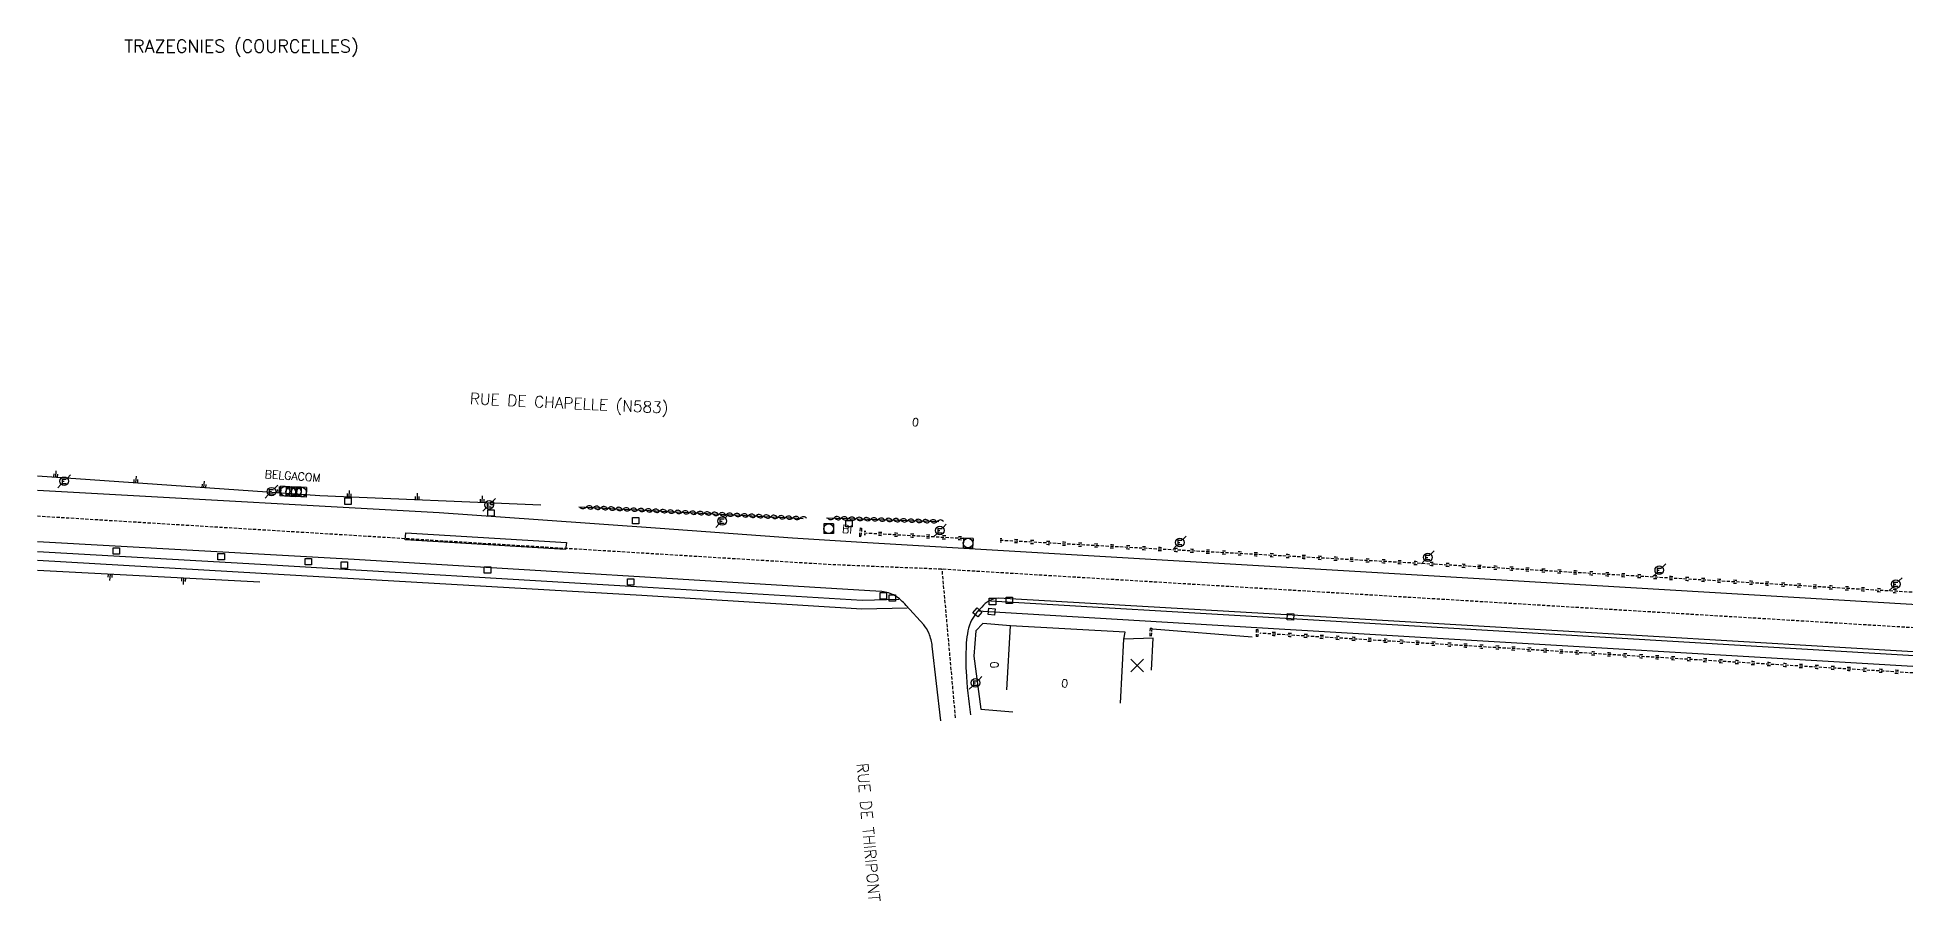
# Model space of a CAD drawing. Header units: millimetres. Extents: x 145000 to 146001, y 128000 to 129000.
# Drawn here: x 145000 to 145291.9, y 128379.4 to 128514.3 of the extents above; entities that cross this region are included whole.
import ezdxf
from ezdxf.enums import TextEntityAlignment as Align

# ---------------------------------------------------------------- set-up
doc = ezdxf.new("R2010")
doc.units = ezdxf.units.MM
doc.linetypes.add('DASHED', pattern=[0.75, 0.5, -0.25])
doc.layers.get('0').update_dxf_attribs({"linetype": 'CONTINUOUS'})
for name, color, linetype in [('W0001', 6, 'DASHED'), ('W0008', 7, 'CONTINUOUS'), ('W0100', 7, 'CONTINUOUS'), ('W0112', 1, 'DASHED'), ('W0211', 2, 'CONTINUOUS'), ('W0220', 5, 'DASHED'), ('W0310', 3, 'CONTINUOUS'), ('W0420', 7, 'CONTINUOUS'), ('W0471', 7, 'CONTINUOUS'), ('W0980', 7, 'CONTINUOUS'), ('W0984', 7, 'CONTINUOUS'), ('W0989', 7, 'CONTINUOUS'), ('W0991', 7, 'CONTINUOUS'), ('W1102', 7, 'CONTINUOUS')]:
    doc.layers.add(name, color=color, linetype=linetype)
doc.styles.get("Standard").update_dxf_attribs({"font": 'romans.shx', "width": 0.85})

# ---------------------------------------------------------------- blocks, each defined once
blk = doc.blocks.new('t112o')
at = {"color": 0, "linetype": 'Continuous'}
for p, q in [((-0.5, 0.5), (0.5, 0.5)), ((-0.5, -0.5), (-0.5, 0.5)), ((0.5, 0.5), (0.5, -0.5)), ((0.5, -0.5), (-0.5, -0.5))]:
    blk.add_line(p, q, dxfattribs=at)
blk = doc.blocks.new('T471')
for p, q in [((-0.333334, 0.333334), (-0.333334, -0.333334)), ((-0.333334, 0.333334), (0.333334, 0.333334)), ((-0.333334, 0), (0, 0)), ((0.500001, 0.500001), (1.000002, 1.000002)), ((-0.500001, -0.500001), (-1.000002, -1.000002)), ((-0.333334, -0.333334), (0.333334, -0.333334))]:
    blk.add_line(p, q)
blk.add_ellipse((0, 0), major_axis=(0.471405, 0.471405), ratio=1, start_param=5.4977871438, end_param=11.780972451)
blk = doc.blocks.new('T420')
for p, q in [((0.75, 0.75), (-0.75, 0.75)), ((-0.75, 0.75), (-0.75, -0.75)), ((0.75, 0.75), (0.75, -0.75)), ((0.75, -0.75), (-0.75, -0.75))]:
    blk.add_line(p, q)
blk.add_ellipse((0, 0), major_axis=(-0.53, 0.53), ratio=1, start_param=3.926991, end_param=10.210176)
blk = doc.blocks.new('t310o')
at = {"color": 0, "linetype": 'Continuous'}
for centre, start, end in [((-0.5, 0.38), 216.8699, 323.1304), ((0.5, -0.37), 36.8699, 143.1303)]:
    blk.add_arc(centre, 0.625, start, end, dxfattribs=at)
blk = doc.blocks.new('t991o')
at = {"color": 0, "linetype": 'Continuous'}
for p, q in [((-1, 1), (1, -1)), ((-1, -1), (1, 1))]:
    blk.add_line(p, q, dxfattribs=at)
blk = doc.blocks.new('t211o')
at = {"color": 0, "linetype": 'Continuous'}
for p, q in [((-0.29, 0.5), (-0.29, 0)), ((0, 1), (0, 0)), ((0.29, 0.5), (0.29, 0))]:
    blk.add_line(p, q, dxfattribs=at)

msp = doc.modelspace()

# ---------------------------------------------------------------- linework, layer by layer
at = {"layer": 'W0001', "flags": 128}
for points in [[(145000, 128439.55), (145124.02, 128431.98), (145141.35, 128431.27), (145338.76, 128419.37), (145415.07, 128414.85), (145487.03, 128410.86), (145592.93, 128405.18), (145656.2, 128401.76), (145733.6, 128398.65), (145752.51, 128397.95), (145780.87, 128396.45), (145800.4, 128395.42), (145826.87, 128394.02), (145839.65, 128393.27)], [(145143.45, 128408), (145142.13, 128422.72), (145141.35, 128431.27), (145141.35, 128431.27)]]:
    msp.add_lwpolyline(points, dxfattribs=at)
at = {"layer": 'W0008', "flags": 128}
for points in [[(145000, 128443.59), (145006.58, 128443.22), (145062.77, 128440.08), (145078.22, 128438.97), (145097.28, 128437.62), (145117.98, 128436.12), (145128.83, 128435.43), (145217.32, 128430.25), (145292.85, 128425.78), (145369.47, 128421.3), (145419.85, 128418.35), (145436.03, 128417.45), (145475.71, 128415.22, 0.1465), (145477.54, 128415.61, 0.1308), (145478.75, 128417.02, 0.1469), (145479.31, 128419.04), (145478.89, 128425.14), (145478.89, 128425.14)], [(145141.13, 128407.55), (145139.8, 128419.18, 0.073), (145139.3, 128421.2, 0.0812), (145138.47, 128422.52), (145135.72, 128425.58, 0.0769), (145133.99, 128427.08, 0.1187), (145131.91, 128427.73), (145130.06, 128427.83), (145049.48, 128432.77), (145000, 128435.52)], [(145730.17, 128389.89, 0.0465), (145729.73, 128391.61, 0.1306), (145728.62, 128393.22, 0.0892), (145726.81, 128394.03), (145712.15, 128394.88), (145658.09, 128397.89), (145636.62, 128399.08), (145584.34, 128401.89), (145486.95, 128407.14), (145438.96, 128409.71), (145410.29, 128411.35), (145357.47, 128414.48), (145308.05, 128417.43), (145195.13, 128424.09), (145150.18, 128426.72, 0.2063), (145147.55, 128425.31, 0.0953), (145145.78, 128422.92, 0.0891), (145145.12, 128419.28, 0.0232), (145145.09, 128415.29, 0.0222), (145145.78, 128408.45), (145145.78, 128408.45)]]:
    msp.add_lwpolyline(points, format="xyb", dxfattribs=at)
for points in [[(145057.56, 128436.93), (145082.67, 128435.42), (145082.53, 128434.3), (145057.46, 128435.81), (145057.56, 128436.93), (145057.56, 128436.93)], [(145000, 128433.98), (145034.86, 128432.02), (145094.51, 128428.47), (145128.87, 128426.37), (145134.56, 128426.52), (145134.56, 128426.52)], [(145135.88, 128425.15), (145128.81, 128425), (145094.45, 128427.11), (145034.97, 128430.57), (145000, 128432.57)], [(145148.9, 128426.3), (145195.02, 128423.57), (145308.08, 128416.88), (145357.66, 128413.9), (145410.37, 128410.81), (145439.05, 128409.16), (145487.07, 128406.58), (145584.41, 128401.35), (145636.42, 128398.59), (145658.11, 128397.38), (145728.62, 128393.22), (145728.62, 128393.22)], [(145729.73, 128391.61), (145711.79, 128392.6), (145658.13, 128395.65), (145636.22, 128396.86), (145584.34, 128399.66), (145527.44, 128402.74), (145487.24, 128404.86), (145438.96, 128407.41), (145410.42, 128409.09), (145357.5, 128412.23), (145308.03, 128415.12), (145194.87, 128421.81), (145146.89, 128424.66), (145146.89, 128424.66)]]:
    msp.add_lwpolyline(points, dxfattribs=at)
at = {"layer": 'W0100', "flags": 128}
for points in [[(145070.77, 128441.36), (145071.33, 128441.36), (145071.33, 128441.68), (145070.77, 128441.68), (145070.77, 128441.36), (145070.77, 128441.36)], [(145174.04, 128415.45), (145174.31, 128420.44), (145169.76, 128420.28), (145169.93, 128421.38), (145152.01, 128422.37), (145147.73, 128422.73), (145146.6, 128421.61), (145146.3, 128417.62), (145147.4, 128409.33), (145152.39, 128408.96), (145152.39, 128408.96)]]:
    msp.add_lwpolyline(points, dxfattribs=at)
at = {"layer": 'W0112'}
for p, q in [((145128.52, 128437.67), (145128.41, 128436.32)), ((145128.52, 128437.67), (145128.77, 128437.64)), ((145128.77, 128437.64), (145128.66, 128436.3)), ((145128.66, 128436.3), (145128.41, 128436.32)), ((145173.85, 128422.02), (145173.76, 128420.42)), ((145173.85, 128422.02), (145174.1, 128422.01)), ((145174.1, 128422.01), (145174.01, 128420.43)), ((145190.42, 128421.83), (145190.41, 128420.69)), ((145190.66, 128420.69), (145190.41, 128420.69)), ((145190.42, 128421.83), (145190.67, 128421.82)), ((145190.67, 128421.82), (145190.66, 128420.69))]:
    msp.add_line(p, q, dxfattribs=at)
at = {"layer": 'W0211'}
for p, q in [((145034.77, 128429.21), (145000, 128431.05)), ((145189.77, 128420.6), (145174.22, 128421.87))]:
    msp.add_line(p, q, dxfattribs=at)
at = {"layer": 'W0211', "flags": 128}
msp.add_lwpolyline([(145000, 128445.82), (145044.14, 128442.73), (145078.67, 128441.29), (145078.67, 128441.29)], dxfattribs=at)
at = {"layer": 'W0220'}
for p, q in [((145129.15, 128436.66), (145129.4, 128436.65)), ((145129.16, 128436.91), (145145.17, 128436.04)), ((145129.18, 128437.16), (145129.43, 128437.15)), ((145131.4, 128436.54), (145131.65, 128436.53)), ((145131.42, 128437.04), (145131.67, 128437.03)), ((145131.65, 128436.53), (145131.9, 128436.51)), ((145131.67, 128437.03), (145131.92, 128437.01)), ((145133.89, 128436.4), (145134.14, 128436.39)), ((145133.92, 128436.9), (145134.17, 128436.89)), ((145134.14, 128436.39), (145134.39, 128436.38)), ((145134.17, 128436.89), (145134.42, 128436.88)), ((145136.39, 128436.27), (145136.64, 128436.26)), ((145136.42, 128436.77), (145136.67, 128436.75)), ((145136.64, 128436.26), (145136.89, 128436.24)), ((145136.67, 128436.75), (145136.92, 128436.74)), ((145138.89, 128436.13), (145139.14, 128436.12)), ((145138.91, 128436.63), (145139.16, 128436.62)), ((145139.14, 128436.12), (145139.39, 128436.11)), ((145139.16, 128436.62), (145139.41, 128436.61)), ((145141.38, 128436), (145141.63, 128435.99)), ((145141.41, 128436.5), (145141.66, 128436.48)), ((145141.63, 128435.99), (145141.88, 128435.97)), ((145141.66, 128436.48), (145141.91, 128436.47)), ((145143.88, 128435.86), (145144.13, 128435.85)), ((145143.91, 128436.36), (145144.16, 128436.35)), ((145144.13, 128435.85), (145144.38, 128435.84)), ((145144.16, 128436.35), (145144.4, 128436.34)), ((145150.4, 128435.53), (145150.65, 128435.51)), ((145150.41, 128435.78), (145218.26, 128432.05)), ((145150.43, 128436.03), (145150.68, 128436.01)), ((145152.65, 128435.4), (145152.9, 128435.39)), ((145152.67, 128435.9), (145152.92, 128435.89)), ((145152.9, 128435.39), (145153.15, 128435.38)), ((145152.92, 128435.89), (145153.17, 128435.87)), ((145155.14, 128435.27), (145155.39, 128435.25)), ((145155.17, 128435.76), (145155.42, 128435.75)), ((145155.39, 128435.25), (145155.64, 128435.24)), ((145155.42, 128435.75), (145155.67, 128435.74)), ((145157.64, 128435.13), (145157.89, 128435.11)), ((145157.67, 128435.63), (145157.92, 128435.61)), ((145157.89, 128435.11), (145158.14, 128435.1)), ((145157.92, 128435.61), (145158.17, 128435.6)), ((145160.14, 128434.99), (145160.39, 128434.98)), ((145160.16, 128435.49), (145160.41, 128435.48)), ((145160.39, 128434.98), (145160.63, 128434.96)), ((145160.41, 128435.48), (145160.66, 128435.46)), ((145162.63, 128434.85), (145162.88, 128434.84)), ((145162.66, 128435.35), (145162.91, 128435.34)), ((145162.88, 128434.84), (145163.13, 128434.83)), ((145162.91, 128435.34), (145163.16, 128435.33)), ((145165.13, 128434.72), (145165.38, 128434.7)), ((145165.16, 128435.22), (145165.41, 128435.2)), ((145165.38, 128434.7), (145165.63, 128434.69)), ((145165.41, 128435.2), (145165.65, 128435.19)), ((145167.62, 128434.58), (145167.87, 128434.57)), ((145167.65, 128435.08), (145167.9, 128435.07)), ((145167.87, 128434.57), (145168.12, 128434.55)), ((145167.9, 128435.07), (145168.15, 128435.05)), ((145170.15, 128434.94), (145170.4, 128434.93)), ((145170.4, 128434.93), (145170.65, 128434.91)), ((145172.64, 128434.8), (145172.89, 128434.79)), ((145172.89, 128434.79), (145173.14, 128434.78)), ((145175.14, 128434.67), (145175.39, 128434.65)), ((145175.39, 128434.65), (145175.64, 128434.64)), ((145170.12, 128434.44), (145170.37, 128434.43)), ((145170.37, 128434.43), (145170.62, 128434.42)), ((145172.62, 128434.31), (145172.87, 128434.29)), ((145172.87, 128434.29), (145173.12, 128434.28)), ((145175.11, 128434.17), (145175.36, 128434.15)), ((145175.36, 128434.15), (145175.61, 128434.14)), ((145177.61, 128434.03), (145177.86, 128434.02)), ((145177.64, 128434.53), (145177.89, 128434.52)), ((145177.86, 128434.02), (145178.11, 128434)), ((145177.89, 128434.52), (145178.14, 128434.5)), ((145180.11, 128433.89), (145180.36, 128433.88)), ((145180.13, 128434.39), (145180.38, 128434.38)), ((145180.36, 128433.88), (145180.6, 128433.87)), ((145180.38, 128434.38), (145180.63, 128434.37)), ((145182.6, 128433.76), (145182.85, 128433.74)), ((145182.63, 128434.26), (145182.88, 128434.24)), ((145182.85, 128433.74), (145183.1, 128433.73)), ((145182.88, 128434.24), (145183.13, 128434.23)), ((145185.1, 128433.62), (145185.35, 128433.61)), ((145185.13, 128434.12), (145185.38, 128434.11)), ((145185.35, 128433.61), (145185.6, 128433.59)), ((145185.38, 128434.11), (145185.62, 128434.09)), ((145187.59, 128433.48), (145187.84, 128433.47)), ((145187.62, 128433.98), (145187.87, 128433.97)), ((145187.84, 128433.47), (145188.09, 128433.46)), ((145187.87, 128433.97), (145188.12, 128433.95)), ((145190.09, 128433.35), (145190.34, 128433.33)), ((145190.12, 128433.84), (145190.37, 128433.83)), ((145190.34, 128433.33), (145190.59, 128433.32)), ((145190.37, 128433.83), (145190.62, 128433.82)), ((145192.59, 128433.21), (145192.84, 128433.19)), ((145192.61, 128433.71), (145192.86, 128433.69)), ((145192.84, 128433.19), (145193.09, 128433.18)), ((145192.86, 128433.69), (145193.11, 128433.68)), ((145195.08, 128433.07), (145195.33, 128433.06)), ((145195.11, 128433.57), (145195.36, 128433.56)), ((145195.33, 128433.06), (145195.58, 128433.04)), ((145195.36, 128433.56), (145195.61, 128433.54)), ((145197.58, 128432.93), (145197.83, 128432.92)), ((145197.61, 128433.43), (145197.86, 128433.42)), ((145197.83, 128432.92), (145198.08, 128432.91)), ((145197.86, 128433.42), (145198.11, 128433.41)), ((145200.08, 128432.8), (145200.33, 128432.78)), ((145200.1, 128433.3), (145200.35, 128433.28)), ((145200.33, 128432.78), (145200.57, 128432.77)), ((145200.35, 128433.28), (145200.6, 128433.27)), ((145202.57, 128432.66), (145202.82, 128432.65)), ((145202.6, 128433.16), (145202.85, 128433.15)), ((145202.82, 128432.65), (145203.07, 128432.63)), ((145202.85, 128433.15), (145203.1, 128433.13)), ((145205.07, 128432.52), (145205.32, 128432.51)), ((145205.1, 128433.02), (145205.35, 128433.01)), ((145205.32, 128432.51), (145205.57, 128432.5)), ((145205.35, 128433.01), (145205.59, 128432.99)), ((145207.56, 128432.39), (145207.81, 128432.37)), ((145207.59, 128432.88), (145207.84, 128432.87)), ((145207.81, 128432.37), (145208.06, 128432.36)), ((145207.84, 128432.87), (145208.09, 128432.86)), ((145210.06, 128432.25), (145210.31, 128432.23)), ((145210.09, 128432.75), (145210.34, 128432.73)), ((145210.31, 128432.23), (145210.56, 128432.22)), ((145210.34, 128432.73), (145210.59, 128432.72)), ((145212.56, 128432.11), (145212.81, 128432.1)), ((145212.58, 128432.61), (145212.83, 128432.6)), ((145212.81, 128432.1), (145213.06, 128432.08)), ((145212.83, 128432.6), (145213.08, 128432.58)), ((145215.05, 128431.97), (145215.3, 128431.96)), ((145215.08, 128432.47), (145215.33, 128432.46)), ((145215.3, 128431.96), (145215.55, 128431.95)), ((145215.33, 128432.46), (145215.58, 128432.45)), ((145217.55, 128431.84), (145217.8, 128431.82)), ((145217.58, 128432.34), (145217.83, 128432.32)), ((145217.8, 128431.82), (145218.05, 128431.81)), ((145217.83, 128432.32), (145218.08, 128432.31)), ((145218.26, 128432.05), (145292.89, 128427.67)), ((145220.04, 128431.69), (145220.29, 128431.68)), ((145220.07, 128432.19), (145220.32, 128432.18)), ((145220.29, 128431.68), (145220.54, 128431.66)), ((145220.32, 128432.18), (145220.57, 128432.16)), ((145222.57, 128432.05), (145222.82, 128432.03)), ((145222.82, 128432.03), (145223.07, 128432.02)), ((145225.06, 128431.9), (145225.31, 128431.88)), ((145225.31, 128431.88), (145225.56, 128431.87)), ((145227.56, 128431.75), (145227.81, 128431.74)), ((145227.81, 128431.74), (145228.06, 128431.72)), ((145222.54, 128431.55), (145222.79, 128431.53)), ((145222.79, 128431.53), (145223.04, 128431.52)), ((145225.04, 128431.4), (145225.29, 128431.39)), ((145225.29, 128431.39), (145225.53, 128431.37)), ((145227.53, 128431.25), (145227.78, 128431.24)), ((145227.78, 128431.24), (145228.03, 128431.22)), ((145230.03, 128431.11), (145230.28, 128431.09)), ((145230.06, 128431.61), (145230.31, 128431.59)), ((145230.28, 128431.09), (145230.53, 128431.08)), ((145230.31, 128431.59), (145230.56, 128431.58)), ((145232.52, 128430.96), (145232.77, 128430.95)), ((145232.55, 128431.46), (145232.8, 128431.45)), ((145232.77, 128430.95), (145233.02, 128430.93)), ((145232.8, 128431.45), (145233.05, 128431.43)), ((145235.02, 128430.81), (145235.27, 128430.8)), ((145235.05, 128431.31), (145235.3, 128431.3)), ((145235.27, 128430.8), (145235.52, 128430.79)), ((145235.3, 128431.3), (145235.55, 128431.28)), ((145237.51, 128430.67), (145237.76, 128430.65)), ((145237.54, 128431.17), (145237.79, 128431.15)), ((145237.76, 128430.65), (145238.01, 128430.64)), ((145237.79, 128431.15), (145238.04, 128431.14)), ((145240.01, 128430.52), (145240.26, 128430.51)), ((145240.04, 128431.02), (145240.29, 128431.01)), ((145240.26, 128430.51), (145240.51, 128430.49)), ((145240.29, 128431.01), (145240.54, 128430.99)), ((145242.51, 128430.38), (145242.76, 128430.36)), ((145242.53, 128430.87), (145242.78, 128430.86)), ((145242.76, 128430.36), (145243, 128430.35)), ((145242.78, 128430.86), (145243.03, 128430.85)), ((145245, 128430.23), (145245.25, 128430.21)), ((145245.03, 128430.73), (145245.28, 128430.71)), ((145245.25, 128430.21), (145245.5, 128430.2)), ((145245.28, 128430.71), (145245.53, 128430.7)), ((145247.5, 128430.08), (145247.75, 128430.07)), ((145247.53, 128430.58), (145247.78, 128430.57)), ((145247.75, 128430.07), (145248, 128430.05)), ((145247.78, 128430.57), (145248.03, 128430.55)), ((145249.99, 128429.94), (145250.24, 128429.92)), ((145250.02, 128430.44), (145250.27, 128430.42)), ((145250.24, 128429.92), (145250.49, 128429.91)), ((145250.27, 128430.42), (145250.52, 128430.41)), ((145252.49, 128429.79), (145252.74, 128429.77)), ((145252.52, 128430.29), (145252.77, 128430.27)), ((145252.74, 128429.77), (145252.99, 128429.76)), ((145252.77, 128430.27), (145253.02, 128430.26)), ((145254.98, 128429.64), (145255.23, 128429.63)), ((145255.01, 128430.14), (145255.26, 128430.13)), ((145255.23, 128429.63), (145255.48, 128429.61)), ((145255.26, 128430.13), (145255.51, 128430.11)), ((145257.48, 128429.5), (145257.73, 128429.48)), ((145257.51, 128430), (145257.76, 128429.98)), ((145257.73, 128429.48), (145257.98, 128429.47)), ((145257.76, 128429.98), (145258.01, 128429.97)), ((145259.98, 128429.35), (145260.22, 128429.34)), ((145260, 128429.85), (145260.25, 128429.83)), ((145260.22, 128429.34), (145260.47, 128429.32)), ((145260.25, 128429.83), (145260.5, 128429.82)), ((145262.47, 128429.2), (145262.72, 128429.19)), ((145262.5, 128429.7), (145262.75, 128429.69)), ((145262.72, 128429.19), (145262.97, 128429.17)), ((145262.75, 128429.69), (145263, 128429.67)), ((145264.97, 128429.06), (145265.22, 128429.04)), ((145265, 128429.56), (145265.25, 128429.54)), ((145265.22, 128429.04), (145265.47, 128429.03)), ((145265.25, 128429.54), (145265.5, 128429.53)), ((145267.46, 128428.91), (145267.71, 128428.9)), ((145267.49, 128429.41), (145267.74, 128429.4)), ((145267.71, 128428.9), (145267.96, 128428.88)), ((145267.74, 128429.4), (145267.99, 128429.38)), ((145269.96, 128428.76), (145270.21, 128428.75)), ((145269.99, 128429.26), (145270.24, 128429.25)), ((145270.21, 128428.75), (145270.46, 128428.74)), ((145270.24, 128429.25), (145270.49, 128429.23)), ((145272.48, 128429.12), (145272.73, 128429.1)), ((145272.73, 128429.1), (145272.98, 128429.09)), ((145274.98, 128428.97), (145275.23, 128428.96)), ((145275.23, 128428.96), (145275.48, 128428.94)), ((145277.47, 128428.82), (145277.72, 128428.81)), ((145277.72, 128428.81), (145277.97, 128428.79)), ((145272.45, 128428.62), (145272.7, 128428.6)), ((145272.7, 128428.6), (145272.95, 128428.59)), ((145274.95, 128428.47), (145275.2, 128428.46)), ((145275.2, 128428.46), (145275.45, 128428.44)), ((145277.45, 128428.33), (145277.69, 128428.31)), ((145277.69, 128428.31), (145277.94, 128428.3)), ((145279.94, 128428.18), (145280.19, 128428.16)), ((145279.97, 128428.68), (145280.22, 128428.66)), ((145280.19, 128428.16), (145280.44, 128428.15)), ((145280.22, 128428.66), (145280.47, 128428.65)), ((145282.44, 128428.03), (145282.69, 128428.02)), ((145282.47, 128428.53), (145282.72, 128428.52)), ((145282.69, 128428.02), (145282.94, 128428)), ((145282.72, 128428.52), (145282.97, 128428.5)), ((145284.93, 128427.89), (145285.18, 128427.87)), ((145284.96, 128428.38), (145285.21, 128428.37)), ((145285.18, 128427.87), (145285.43, 128427.86)), ((145285.21, 128428.37), (145285.46, 128428.36)), ((145287.43, 128427.74), (145287.68, 128427.72)), ((145287.46, 128428.24), (145287.71, 128428.22)), ((145287.68, 128427.72), (145287.93, 128427.71)), ((145287.71, 128428.22), (145287.96, 128428.21)), ((145289.92, 128427.59), (145290.17, 128427.58)), ((145289.95, 128428.09), (145290.2, 128428.08)), ((145290.17, 128427.58), (145290.42, 128427.56)), ((145290.2, 128428.08), (145290.45, 128428.06)), ((145308, 128414.1), (145191.06, 128421.21)), ((145193.14, 128420.83), (145192.89, 128420.85)), ((145193.17, 128421.33), (145192.92, 128421.35)), ((145193.39, 128420.82), (145193.14, 128420.83)), ((145193.42, 128421.32), (145193.17, 128421.33)), ((145195.64, 128420.68), (145195.39, 128420.7)), ((145195.67, 128421.18), (145195.42, 128421.2)), ((145195.89, 128420.67), (145195.64, 128420.68)), ((145195.92, 128421.17), (145195.67, 128421.18)), ((145198.13, 128420.53), (145197.88, 128420.55)), ((145198.16, 128421.03), (145197.91, 128421.04)), ((145198.38, 128420.52), (145198.13, 128420.53)), ((145198.41, 128421.01), (145198.16, 128421.03)), ((145200.63, 128420.38), (145200.38, 128420.39)), ((145200.66, 128420.88), (145200.41, 128420.89)), ((145200.88, 128420.36), (145200.63, 128420.38)), ((145200.91, 128420.86), (145200.66, 128420.88)), ((145203.12, 128420.23), (145202.87, 128420.24)), ((145203.15, 128420.73), (145202.9, 128420.74)), ((145203.37, 128420.21), (145203.12, 128420.23)), ((145203.4, 128420.71), (145203.15, 128420.73)), ((145205.62, 128420.08), (145205.37, 128420.09)), ((145205.65, 128420.57), (145205.4, 128420.59)), ((145205.87, 128420.06), (145205.62, 128420.08)), ((145205.9, 128420.56), (145205.65, 128420.57)), ((145208.14, 128420.42), (145207.89, 128420.44)), ((145208.39, 128420.41), (145208.14, 128420.42)), ((145210.64, 128420.27), (145210.39, 128420.29)), ((145210.89, 128420.26), (145210.64, 128420.27)), ((145213.13, 128420.12), (145212.88, 128420.13)), ((145213.38, 128420.1), (145213.13, 128420.12)), ((145215.63, 128419.97), (145215.38, 128419.98)), ((145215.88, 128419.95), (145215.63, 128419.97)), ((145208.11, 128419.92), (145207.86, 128419.94)), ((145208.36, 128419.91), (145208.11, 128419.92)), ((145210.61, 128419.77), (145210.36, 128419.79)), ((145210.86, 128419.76), (145210.61, 128419.77)), ((145213.1, 128419.62), (145212.85, 128419.64)), ((145213.35, 128419.61), (145213.1, 128419.62)), ((145215.6, 128419.47), (145215.35, 128419.48)), ((145215.85, 128419.45), (145215.6, 128419.47)), ((145218.09, 128419.32), (145217.85, 128419.33)), ((145218.12, 128419.82), (145217.88, 128419.83)), ((145218.34, 128419.3), (145218.09, 128419.32)), ((145218.37, 128419.8), (145218.12, 128419.82)), ((145220.59, 128419.17), (145220.34, 128419.18)), ((145220.62, 128419.66), (145220.37, 128419.68)), ((145220.84, 128419.15), (145220.59, 128419.17)), ((145220.87, 128419.65), (145220.62, 128419.66)), ((145223.09, 128419.01), (145222.84, 128419.03)), ((145223.12, 128419.51), (145222.87, 128419.53)), ((145223.33, 128419), (145223.09, 128419.01)), ((145223.37, 128419.5), (145223.12, 128419.51)), ((145225.58, 128418.86), (145225.33, 128418.88)), ((145225.61, 128419.36), (145225.36, 128419.38)), ((145225.83, 128418.85), (145225.58, 128418.86)), ((145225.86, 128419.35), (145225.61, 128419.36)), ((145228.08, 128418.71), (145227.83, 128418.73)), ((145228.11, 128419.21), (145227.86, 128419.23)), ((145228.33, 128418.7), (145228.08, 128418.71)), ((145228.36, 128419.19), (145228.11, 128419.21)), ((145230.57, 128418.56), (145230.32, 128418.57)), ((145230.6, 128419.06), (145230.35, 128419.07)), ((145230.82, 128418.54), (145230.57, 128418.56)), ((145230.85, 128419.04), (145230.6, 128419.06)), ((145233.07, 128418.41), (145232.82, 128418.42)), ((145233.1, 128418.91), (145232.85, 128418.92)), ((145233.32, 128418.39), (145233.07, 128418.41)), ((145233.35, 128418.89), (145233.1, 128418.91)), ((145235.56, 128418.26), (145235.31, 128418.27)), ((145235.59, 128418.75), (145235.34, 128418.77)), ((145235.81, 128418.24), (145235.56, 128418.26)), ((145235.84, 128418.74), (145235.59, 128418.75)), ((145238.06, 128418.1), (145237.81, 128418.12)), ((145238.09, 128418.6), (145237.84, 128418.62)), ((145238.31, 128418.09), (145238.06, 128418.1)), ((145238.34, 128418.59), (145238.09, 128418.6)), ((145240.55, 128417.95), (145240.3, 128417.97)), ((145240.58, 128418.45), (145240.33, 128418.47)), ((145240.8, 128417.94), (145240.55, 128417.95)), ((145240.83, 128418.44), (145240.58, 128418.45)), ((145243.05, 128417.8), (145242.8, 128417.82)), ((145243.08, 128418.3), (145242.83, 128418.32)), ((145243.3, 128417.79), (145243.05, 128417.8)), ((145243.33, 128418.28), (145243.08, 128418.3)), ((145245.54, 128417.65), (145245.29, 128417.66)), ((145245.57, 128418.15), (145245.32, 128418.16)), ((145245.79, 128417.63), (145245.54, 128417.65)), ((145245.82, 128418.13), (145245.57, 128418.15)), ((145248.04, 128417.5), (145247.79, 128417.51)), ((145248.07, 128418), (145247.82, 128418.01)), ((145248.29, 128417.48), (145248.04, 128417.5)), ((145248.32, 128417.98), (145248.07, 128418)), ((145250.53, 128417.35), (145250.29, 128417.36)), ((145250.57, 128417.85), (145250.32, 128417.86)), ((145250.78, 128417.33), (145250.53, 128417.35)), ((145250.81, 128417.83), (145250.57, 128417.85)), ((145253.03, 128417.19), (145252.78, 128417.21)), ((145253.06, 128417.69), (145252.81, 128417.71)), ((145253.28, 128417.18), (145253.03, 128417.19)), ((145253.31, 128417.68), (145253.06, 128417.69)), ((145255.53, 128417.04), (145255.28, 128417.06)), ((145255.56, 128417.54), (145255.31, 128417.56)), ((145255.77, 128417.03), (145255.53, 128417.04)), ((145255.81, 128417.53), (145255.56, 128417.54)), ((145258.05, 128417.39), (145257.8, 128417.41)), ((145258.3, 128417.37), (145258.05, 128417.39)), ((145260.55, 128417.24), (145260.3, 128417.25)), ((145260.8, 128417.22), (145260.55, 128417.24)), ((145263.04, 128417.09), (145262.79, 128417.1)), ((145263.29, 128417.07), (145263.04, 128417.09)), ((145258.02, 128416.89), (145257.77, 128416.91)), ((145258.27, 128416.88), (145258.02, 128416.89)), ((145260.52, 128416.74), (145260.27, 128416.75)), ((145260.77, 128416.72), (145260.52, 128416.74)), ((145263.01, 128416.59), (145262.76, 128416.6)), ((145263.26, 128416.57), (145263.01, 128416.59)), ((145265.51, 128416.44), (145265.26, 128416.45)), ((145265.54, 128416.94), (145265.29, 128416.95)), ((145265.76, 128416.42), (145265.51, 128416.44)), ((145265.79, 128416.92), (145265.54, 128416.94)), ((145268, 128416.28), (145267.75, 128416.3)), ((145268.03, 128416.78), (145267.78, 128416.8)), ((145268.25, 128416.27), (145268, 128416.28)), ((145268.28, 128416.77), (145268.03, 128416.78)), ((145270.5, 128416.13), (145270.25, 128416.15)), ((145270.53, 128416.63), (145270.28, 128416.65)), ((145270.75, 128416.12), (145270.5, 128416.13)), ((145270.78, 128416.62), (145270.53, 128416.63)), ((145272.99, 128415.98), (145272.74, 128416)), ((145273.02, 128416.48), (145272.77, 128416.5)), ((145273.24, 128415.97), (145272.99, 128415.98)), ((145273.27, 128416.46), (145273.02, 128416.48)), ((145275.49, 128415.83), (145275.24, 128415.84)), ((145275.52, 128416.33), (145275.27, 128416.34)), ((145275.74, 128415.81), (145275.49, 128415.83)), ((145275.77, 128416.31), (145275.52, 128416.33)), ((145277.98, 128415.68), (145277.73, 128415.69)), ((145278.01, 128416.18), (145277.76, 128416.19)), ((145278.23, 128415.66), (145277.98, 128415.68)), ((145278.26, 128416.16), (145278.01, 128416.18)), ((145280.48, 128415.53), (145280.23, 128415.54)), ((145280.51, 128416.03), (145280.26, 128416.04)), ((145280.73, 128415.51), (145280.48, 128415.53)), ((145280.76, 128416.01), (145280.51, 128416.03)), ((145282.97, 128415.37), (145282.73, 128415.39)), ((145283.01, 128415.87), (145282.76, 128415.89)), ((145283.22, 128415.36), (145282.97, 128415.37)), ((145283.25, 128415.86), (145283.01, 128415.87)), ((145285.47, 128415.22), (145285.22, 128415.24)), ((145285.5, 128415.72), (145285.25, 128415.74)), ((145285.72, 128415.21), (145285.47, 128415.22)), ((145285.75, 128415.71), (145285.5, 128415.72)), ((145287.97, 128415.07), (145287.72, 128415.09)), ((145288, 128415.57), (145287.75, 128415.59)), ((145288.22, 128415.06), (145287.97, 128415.07)), ((145288.25, 128415.56), (145288, 128415.57)), ((145290.46, 128414.92), (145290.21, 128414.93)), ((145290.49, 128415.42), (145290.24, 128415.43)), ((145290.71, 128414.9), (145290.46, 128414.92)), ((145290.74, 128415.4), (145290.49, 128415.42))]:
    msp.add_line(p, q, dxfattribs=at)
at = {"layer": 'W0310'}
for p, q in [((145084.58, 128440.97), (145119.62, 128439.17)), ((145123.27, 128439.26), (145140.86, 128438.67))]:
    msp.add_line(p, q, dxfattribs=at)
at = {"layer": 'W1102'}
for p, q in [((145151.46, 128412.39), (145152.01, 128422.37)), ((145169.21, 128410.29), (145169.76, 128420.28))]:
    msp.add_line(p, q, dxfattribs=at)

# ---------------------------------------------------------------- block references
at = {"layer": 'W0112'}
for p in [(145048.54, 128441.86), (145070.89, 128440.01), (145093.48, 128438.81), (145126.81, 128438.33), (145012.35, 128434.08), (145028.71, 128433.18), (145042.32, 128432.4), (145047.97, 128431.86), (145070.32, 128431.1), (145092.7, 128429.21), (145132.17, 128427.07), (145133.58, 128426.74), (145149.22, 128426.18), (145151.86, 128426.35)]:
    msp.add_blockref('t112o', p, dxfattribs=at)
for p, rotation in [((145146.86, 128424.47), 48.5036), ((145149.1, 128424.59), 354.8056), ((145195.79, 128423.77), 357.3523999999999)]:
    msp.add_blockref('t112o', p, dxfattribs=dict(at, rotation=rotation))
at = {"layer": 'W0211'}
for p, rotation in [((145002.81, 128445.62), 356.0010002704972), ((145015.34, 128444.75), 356.0010002703294), ((145025.98, 128444), 356.001000270442), ((145037.71, 128443.18), 356.0010002703551), ((145048.68, 128442.54), 357.6044075083962), ((145059.31, 128442.1), 357.6044075083115), ((145069.46, 128441.67), 357.6044075084693), ((145011.4, 128430.45), 176.9808024408904), ((145022.88, 128429.84), 176.9808024408904)]:
    msp.add_blockref('t211o', p, dxfattribs=dict(at, rotation=rotation))
at = {"layer": 'W0310'}
for p, rotation in [((145085.73, 128440.91), 357.0499975507692), ((145086.89, 128440.85), 357.0499975507692), ((145088.04, 128440.79), 357.0499975507692), ((145089.19, 128440.73), 357.0499975507692), ((145090.35, 128440.67), 357.0499975507692), ((145091.5, 128440.61), 357.0499975507692), ((145092.65, 128440.56), 357.0499975507692), ((145093.81, 128440.5), 357.0499975507692), ((145094.96, 128440.44), 357.0499975507692), ((145096.12, 128440.38), 357.0499975507692), ((145097.27, 128440.32), 357.0499975507692), ((145098.42, 128440.26), 357.0499975507692), ((145099.58, 128440.2), 357.0499975507692), ((145100.73, 128440.14), 357.0499975507692), ((145101.88, 128440.08), 357.0499975507692), ((145103.04, 128440.02), 357.0499975507692), ((145104.19, 128439.96), 357.0499975507692), ((145105.34, 128439.9), 357.0499975507692), ((145106.5, 128439.84), 357.0499975507692), ((145107.65, 128439.78), 357.0499975507692), ((145108.8, 128439.72), 357.0499975507692), ((145109.96, 128439.66), 357.0499975507692), ((145111.11, 128439.6), 357.0499975507692), ((145112.26, 128439.54), 357.0499975507692), ((145113.42, 128439.49), 357.0499975507692), ((145114.57, 128439.43), 357.0499975507692), ((145115.72, 128439.37), 357.0499975507692), ((145116.88, 128439.31), 357.0499975507692), ((145118.03, 128439.25), 357.0499975507692), ((145119.18, 128439.19), 357.0499975507692), ((145124.43, 128439.22), 358.069525941118), ((145125.58, 128439.18), 358.069525941118), ((145126.74, 128439.14), 358.069525941118), ((145127.89, 128439.1), 358.069525941118), ((145129.05, 128439.06), 358.069525941118), ((145130.2, 128439.03), 358.069525941118), ((145131.36, 128438.99), 358.069525941118), ((145132.51, 128438.95), 358.069525941118), ((145133.66, 128438.91), 358.069525941118), ((145134.82, 128438.87), 358.069525941118), ((145135.97, 128438.83), 358.069525941118), ((145137.13, 128438.79), 358.069525941118), ((145138.28, 128438.75), 358.069525941118), ((145139.44, 128438.71), 358.069525941118), ((145140.59, 128438.68), 358.069525941118)]:
    msp.add_blockref('t310o', p, dxfattribs=dict(at, rotation=rotation))
at = {"layer": 'W0420'}
for p, rotation in [((145038.68, 128443.4), 357.1114), ((145039.58, 128443.33), 357.1114), ((145040.44, 128443.33), 357.1114), ((145041.27, 128443.28), 357.1114), ((145145.4, 128435.31), 357.5707)]:
    msp.add_blockref('T420', p, dxfattribs=dict(at, rotation=rotation))
msp.add_blockref('T420', (145123.62, 128437.56), dxfattribs=at)
at = {"layer": 'W0471'}
for p in [(145004.19, 128444.97), (145036.57, 128443.35), (145070.58, 128441.29), (145106.97, 128438.76), (145141, 128437.27), (145178.49, 128435.41), (145217.22, 128433.08), (145253.39, 128431.07), (145290.33, 128428.89), (145146.57, 128413.46)]:
    msp.add_blockref('T471', p, dxfattribs=at)
at = {"layer": 'W0991', "rotation": 89.70905750159982}
msp.add_blockref('t991o', (145171.83, 128416.17), dxfattribs=at)

# ---------------------------------------------------------------- texts
at = {"layer": 'W0980'}
msp.add_text('TRAZEGNIES (COURCELLES)', height=2, dxfattribs=at).set_placement((145031.88, 128512.82), align=Align.MIDDLE)
at = {"layer": 'W0984'}
for s, rotation, p in [('BELGACOM', 356.1126, (145039.89, 128445.8)), ('BI', 355.3348, (145126.52, 128437.5))]:
    msp.add_text(s, height=1.25, rotation=rotation, dxfattribs=at).set_placement(p, align=Align.MIDDLE)
at = {"layer": 'W0989'}
for s, rotation, p in [('RUE DE CHAPELLE (N583)', 357.2734, (145083.08, 128457.05)), ('RUE DE THIRIPONT', 275.0364, (145129.84, 128390.11))]:
    msp.add_text(s, height=1.75, rotation=rotation, dxfattribs=at).set_placement(p, align=Align.MIDDLE)
at = {"layer": 'W0991'}
for rotation, p in [(354.8998, (145137.19, 128454.2)), (270.6905, (145149.51, 128416.27)), (356.8369, (145160.5, 128413.39))]:
    msp.add_text('0', height=1.25, rotation=rotation, dxfattribs=at).set_placement(p, align=Align.MIDDLE)

doc.saveas('drawing.dxf')
